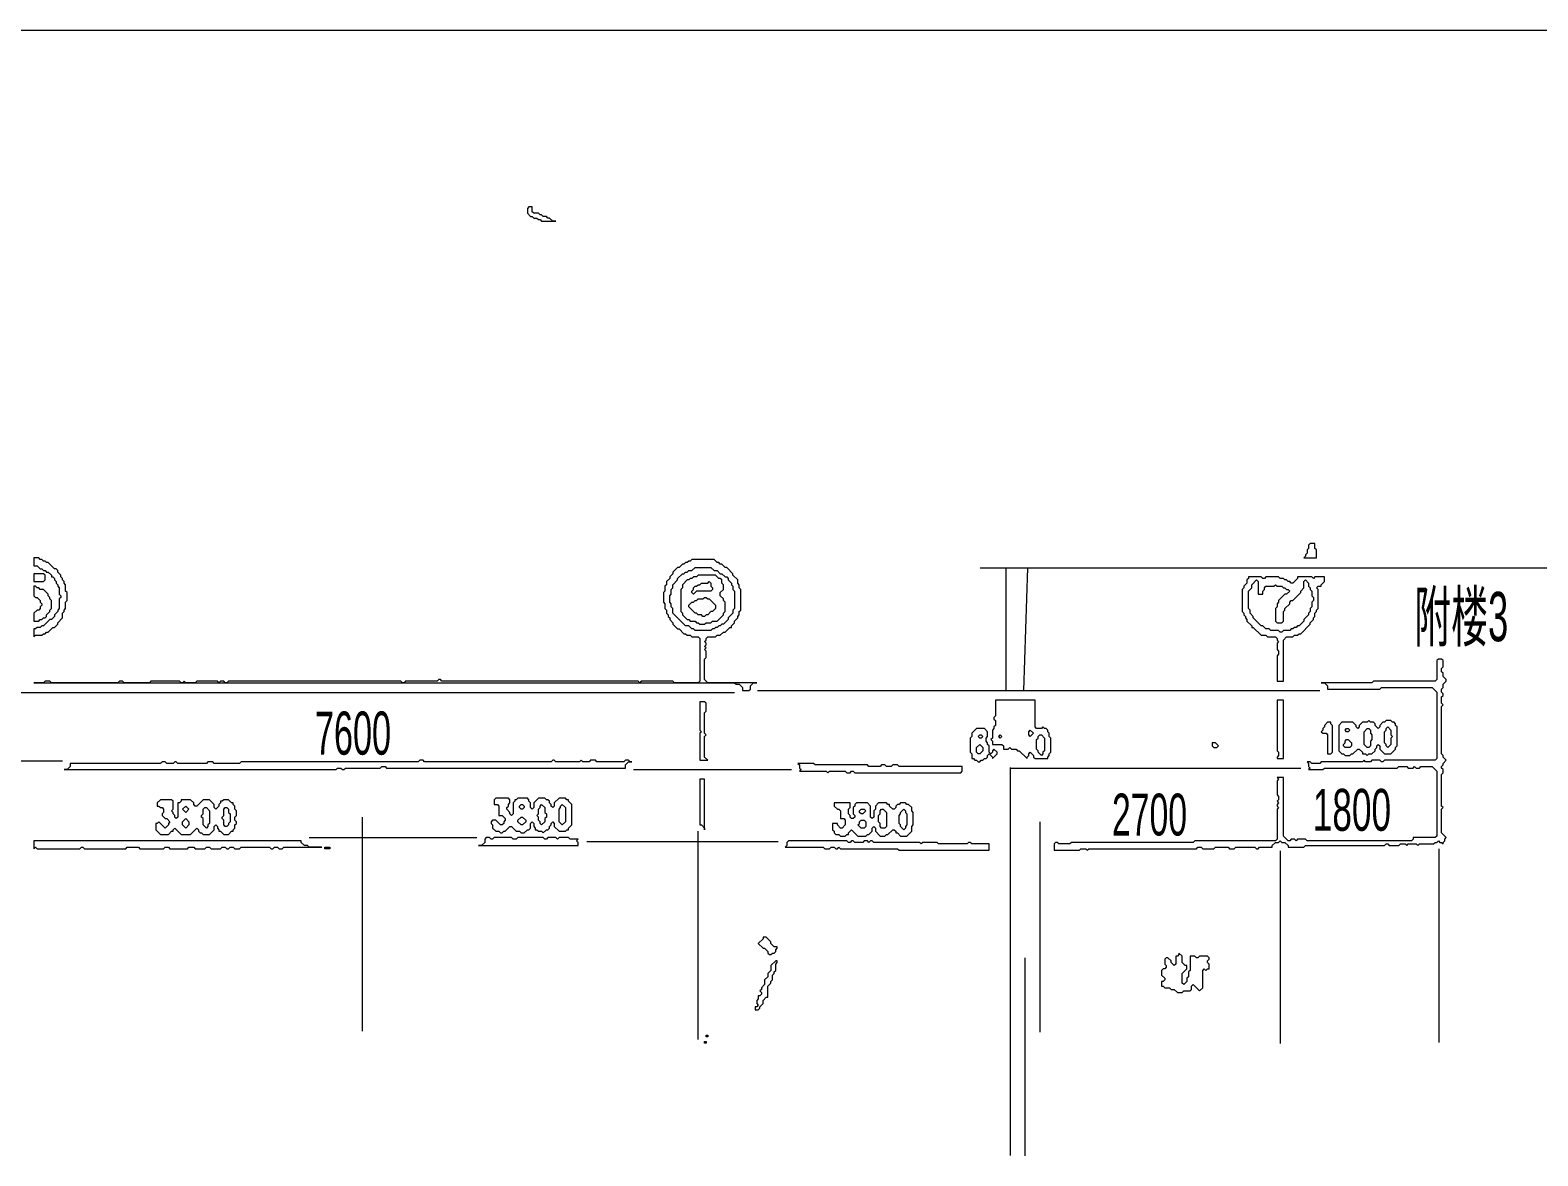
# Model space of a CAD drawing. Header units: millimetres. Extents: x 4 to 412, y 4 to 290.
# Drawn here: x 244.4 to 327.9, y 227.6 to 289.9 of the extents above; entities that cross this region are included whole.
import ezdxf

# ---------------------------------------------------------------- set-up
doc = ezdxf.new("R2010")
doc.units = ezdxf.units.MM
for name, color, linetype, lineweight in [('OCR_TEXT', 6, 'Continuous', 0), ('TRACE_STRAIGHT', 5, 'Continuous', 0), ('TRACE_TEXT_SYMBOL', 6, 'Continuous', 0)]:
    doc.layers.add(name, color=color, linetype=linetype, lineweight=lineweight)
doc.styles.add('wqy-unicode', font='wqy-unicode.lff')

msp = doc.modelspace()

# ---------------------------------------------------------------- linework, layer by layer
at = {"layer": 'TRACE_STRAIGHT', "color": 5}
for p, q in [((103.253, 289.95), (376.132, 289.95)), ((296.99, 260.15), (333.93, 260.15)), ((298.409, 260.15), (298.409, 253.352)), ((299.402, 253.352), (299.636, 260.15)), ((207.026, 253.25), (283.39, 253.25)), ((284.669, 253.352), (315.793, 253.352)), ((240.041, 249.455), (246.171, 249.455)), ((277.786, 248.974), (286.543, 248.974)), ((298.659, 249.097), (298.659, 227.6)), ((298.659, 249.06), (314.742, 249.06)), ((262.762, 246.348), (262.762, 234.489)), ((281.356, 245.558), (281.356, 234.015)), ((300.292, 246.084), (300.292, 234.436)), ((259.833, 245.208), (269.116, 245.208)), ((275.202, 244.989), (285.799, 244.989)), ((313.593, 244.475), (313.593, 233.801)), ((322.397, 244.584), (322.397, 233.856)), ((299.469, 238.547), (299.469, 227.575))]:
    msp.add_line(p, q, dxfattribs=at)
at = {"layer": 'TRACE_TEXT_SYMBOL', "color": 6}
for points in [[(272.006, 280.15), (271.918, 280.063), (271.918, 279.8), (272.093, 279.625), (272.181, 279.625), (272.269, 279.537), (272.444, 279.537), (272.531, 279.45), (272.619, 279.45), (272.706, 279.362), (273.495, 279.362), (273.319, 279.362), (273.144, 279.537), (273.057, 279.537), (272.969, 279.625), (272.794, 279.625), (272.706, 279.712), (272.619, 279.712), (272.531, 279.8), (272.269, 279.8), (272.181, 279.888), (272.181, 280.15)], [(315.268, 261.497), (315.18, 261.409), (315.18, 261.234), (315.092, 261.147), (315.092, 260.971), (315.005, 260.884), (315.005, 260.796), (314.917, 260.709), (315.618, 260.709), (315.618, 261.147), (315.53, 261.234), (315.53, 261.497)], [(244.595, 259.833), (244.595, 259.395), (245.121, 259.395), (245.208, 259.483), (245.208, 259.745), (245.121, 259.833)], [(281.201, 260.183), (282.077, 260.183), (282.252, 260.008), (282.427, 260.008), (282.602, 259.833), (282.69, 259.833), (282.865, 259.658), (282.953, 259.658), (283.04, 259.57), (283.04, 259.483), (283.215, 259.308), (283.215, 259.22), (283.303, 259.132), (283.303, 258.957), (283.39, 258.87), (283.39, 257.906), (283.303, 257.819), (283.303, 257.644), (283.04, 257.381), (283.04, 257.293), (282.777, 257.031), (282.69, 257.031), (282.602, 256.943), (282.515, 256.943), (282.427, 256.855), (282.34, 256.855), (282.252, 256.768), (282.164, 256.768), (282.077, 256.68), (281.201, 256.68), (281.114, 256.768), (281.026, 256.768), (280.851, 256.943), (280.676, 256.943), (279.975, 257.644), (279.975, 257.906), (279.888, 257.994), (279.888, 258.169), (279.8, 258.257), (279.8, 258.607), (279.888, 258.695), (279.888, 258.957), (279.975, 259.045), (279.975, 259.22), (280.238, 259.483), (280.238, 259.57), (280.501, 259.833), (280.588, 259.833), (280.676, 259.921), (280.763, 259.921), (280.851, 260.008), (281.026, 260.008)], [(281.376, 259.745), (281.289, 259.658), (281.114, 259.658), (281.026, 259.57), (280.938, 259.57), (280.851, 259.483), (280.763, 259.483), (280.501, 259.22), (280.501, 259.045), (280.413, 258.957), (280.413, 257.731), (280.501, 257.644), (280.501, 257.556), (280.763, 257.293), (280.851, 257.293), (280.938, 257.206), (281.201, 257.206), (281.289, 257.118), (281.376, 257.118), (281.464, 257.031), (281.727, 257.031), (281.814, 257.118), (282.077, 257.118), (282.164, 257.206), (282.427, 257.206), (282.777, 257.556), (282.777, 257.644), (282.865, 257.731), (282.865, 258.257), (282.777, 258.344), (282.777, 258.432), (282.602, 258.607), (282.602, 258.782), (282.777, 258.957), (282.777, 259.22), (282.69, 259.308), (282.69, 259.483), (282.602, 259.57), (282.515, 259.57), (282.34, 259.745)], [(244.595, 259.132), (244.595, 258.607), (244.683, 258.519), (244.77, 258.519), (244.945, 258.344), (244.945, 258.257), (245.033, 258.169), (245.033, 258.082), (244.945, 257.994), (244.945, 257.906), (244.858, 257.819), (244.77, 257.819), (244.595, 257.644), (244.595, 257.206), (244.858, 257.206), (244.945, 257.293), (245.033, 257.293), (245.121, 257.381), (245.208, 257.381), (245.296, 257.468), (245.296, 257.556), (245.471, 257.731), (245.471, 257.819), (245.558, 257.906), (245.558, 258.344), (245.471, 258.432), (245.471, 258.519), (245.383, 258.607), (245.383, 258.695), (245.121, 258.957), (244.945, 258.957), (244.858, 259.045), (244.77, 259.045), (244.683, 259.132)], [(281.902, 259.308), (281.989, 259.395), (282.077, 259.308), (282.077, 259.132), (282.164, 259.045), (282.164, 258.957), (282.077, 258.87), (281.289, 258.87), (281.114, 258.695), (281.026, 258.782), (281.026, 258.87), (281.114, 258.957), (281.114, 259.045), (281.201, 259.132), (281.289, 259.132), (281.376, 259.22), (281.464, 259.22), (281.551, 259.308)], [(281.639, 258.432), (281.727, 258.519), (281.814, 258.519), (281.902, 258.432), (281.989, 258.432), (282.34, 258.082), (282.34, 257.906), (282.164, 257.731), (282.077, 257.731), (281.902, 257.556), (281.814, 257.556), (281.727, 257.468), (281.639, 257.468), (281.551, 257.556), (281.376, 257.556), (281.289, 257.644), (281.201, 257.644), (280.851, 257.994), (280.851, 258.082), (281.026, 258.257), (281.114, 258.257), (281.201, 258.344), (281.289, 258.344), (281.376, 258.432)], [(281.464, 252.739), (281.464, 251.163), (281.551, 251.076), (281.464, 250.988), (281.464, 249.499), (281.902, 249.499), (281.727, 249.674), (281.727, 250.813), (281.814, 250.9), (281.727, 250.988), (281.727, 252.126), (281.814, 252.214), (281.814, 252.652), (281.727, 252.739)], [(297.84, 252.827), (297.84, 251.951), (297.753, 251.864), (297.753, 251.776), (297.84, 251.689), (297.84, 251.426), (297.753, 251.338), (297.753, 251.251), (297.665, 251.163), (297.665, 250.725), (297.578, 250.638), (297.665, 250.55), (297.665, 250.375), (298.191, 250.375), (298.278, 250.287), (298.278, 250.112), (298.541, 250.112), (298.628, 250.2), (298.716, 250.112), (298.979, 250.112), (299.066, 250.025), (299.154, 250.025), (299.592, 249.587), (299.592, 249.674), (299.679, 249.762), (299.679, 249.85), (299.767, 249.937), (299.942, 249.762), (299.942, 249.674), (300.03, 249.587), (300.73, 249.587), (300.73, 249.674), (300.818, 249.762), (300.818, 249.85), (300.905, 249.937), (300.905, 250.725), (300.818, 250.813), (300.818, 250.988), (300.73, 251.076), (300.73, 251.163), (300.643, 251.251), (300.555, 251.251), (300.467, 251.338), (300.38, 251.251), (300.117, 251.251), (300.03, 251.338), (300.03, 252.827)], [(313.428, 252.827), (313.428, 250.025), (313.516, 249.937), (313.516, 249.762), (313.428, 249.674), (313.428, 249.587), (313.779, 249.587), (313.779, 252.827)], [(316.231, 251.601), (316.056, 251.426), (316.056, 251.338), (315.968, 251.251), (315.968, 251.163), (315.881, 251.076), (315.968, 250.988), (316.143, 250.988), (316.231, 250.9), (316.231, 249.85), (316.406, 249.85), (316.494, 249.937), (316.494, 251.426), (316.406, 251.513), (316.406, 251.601)], [(318.508, 251.689), (318.42, 251.601), (318.157, 251.601), (317.982, 251.426), (317.982, 251.338), (317.895, 251.251), (317.807, 251.338), (317.807, 251.426), (317.632, 251.601), (317.019, 251.601), (316.844, 251.426), (316.844, 250.025), (317.019, 249.85), (317.107, 249.85), (317.194, 249.762), (317.457, 249.762), (317.544, 249.85), (317.632, 249.85), (317.895, 250.112), (317.982, 250.112), (318.157, 249.937), (318.157, 249.85), (318.333, 249.85), (318.42, 249.762), (318.508, 249.85), (318.683, 249.85), (318.858, 250.025), (318.858, 250.112), (318.946, 250.2), (318.946, 250.287), (319.033, 250.375), (319.121, 250.287), (319.121, 250.112), (319.384, 249.85), (319.734, 249.85), (319.997, 250.112), (319.997, 250.2), (320.084, 250.287), (320.084, 251.338), (319.997, 251.426), (319.997, 251.513), (319.909, 251.601), (319.821, 251.601), (319.734, 251.689), (319.471, 251.689), (319.384, 251.601), (319.296, 251.601), (319.121, 251.426), (319.121, 251.338), (319.033, 251.251), (318.858, 251.426), (318.858, 251.513), (318.771, 251.601), (318.595, 251.601)], [(319.471, 251.251), (319.559, 251.338), (319.734, 251.163), (319.734, 250.9), (319.821, 250.813), (319.734, 250.725), (319.734, 250.375), (319.559, 250.2), (319.471, 250.287), (319.471, 250.375), (319.384, 250.463), (319.384, 251.076), (319.471, 251.163)], [(296.789, 251.251), (296.527, 250.988), (296.527, 250.813), (296.439, 250.725), (296.439, 249.937), (296.527, 249.85), (296.527, 249.587), (296.614, 249.587), (296.702, 249.499), (296.789, 249.499), (296.877, 249.412), (296.965, 249.412), (297.052, 249.499), (297.14, 249.499), (297.227, 249.587), (297.315, 249.587), (297.402, 249.674), (297.402, 249.762), (297.49, 249.85), (297.665, 249.674), (297.665, 249.587), (297.928, 249.85), (297.928, 249.937), (297.753, 250.112), (297.665, 250.025), (297.665, 249.937), (297.578, 249.85), (297.49, 249.937), (297.49, 250.287), (297.402, 250.375), (297.402, 250.463), (297.315, 250.55), (297.315, 250.725), (297.402, 250.813), (297.402, 251.076), (297.227, 251.251)], [(296.877, 250.813), (296.965, 250.9), (297.052, 250.9), (297.14, 250.813), (297.052, 250.725), (296.965, 250.725)], [(298.015, 250.813), (298.103, 250.9), (298.191, 250.813), (298.103, 250.725)], [(299.679, 251.076), (299.767, 251.163), (299.942, 250.988), (299.767, 250.813), (299.679, 250.9)], [(300.205, 250.813), (300.292, 250.9), (300.38, 250.9), (300.555, 250.725), (300.555, 250.025), (300.467, 249.937), (300.467, 249.85), (300.38, 249.762), (300.205, 249.937), (300.205, 250.025), (300.117, 250.112), (300.117, 250.638), (300.205, 250.725)], [(309.838, 250.463), (309.838, 250.287), (309.926, 250.2), (310.101, 250.2), (310.188, 250.287), (310.013, 250.463)], [(317.194, 250.55), (317.282, 250.638), (317.369, 250.638), (317.544, 250.463), (317.544, 250.287), (317.457, 250.2), (317.194, 250.2), (317.107, 250.287), (317.107, 250.375), (317.194, 250.463)], [(317.194, 251.163), (317.282, 251.251), (317.369, 251.251), (317.457, 251.163), (317.369, 251.076), (317.282, 251.076)], [(318.42, 251.251), (318.508, 251.251), (318.595, 251.163), (318.595, 250.988), (318.683, 250.9), (318.683, 250.638), (318.595, 250.55), (318.595, 250.287), (318.508, 250.2), (318.42, 250.2), (318.245, 250.375), (318.245, 251.076)], [(296.965, 250.375), (297.14, 250.2), (297.14, 250.025), (296.965, 249.85), (296.877, 249.85), (296.789, 249.937), (296.789, 250.2)], [(265.963, 249.499), (265.876, 249.412), (256.067, 249.412), (255.98, 249.324), (254.579, 249.324), (254.491, 249.412), (254.228, 249.412), (254.141, 249.324), (252.564, 249.324), (252.477, 249.412), (252.389, 249.412), (252.302, 249.324), (251.951, 249.324), (251.864, 249.412), (251.689, 249.412), (251.601, 249.324), (246.609, 249.324), (246.609, 249.149), (246.434, 248.974), (246.259, 248.974), (261.322, 248.974), (261.409, 249.061), (261.584, 249.061), (261.672, 248.974), (261.76, 248.974), (261.847, 249.061), (263.774, 249.061), (263.861, 249.149), (264.037, 249.149), (264.124, 249.061), (277.348, 249.061), (277.348, 249.237), (277.523, 249.412), (277.698, 249.412), (277.611, 249.412), (277.523, 249.499), (277.348, 249.499), (277.26, 249.412), (275.772, 249.412), (275.684, 249.499), (275.421, 249.499), (275.334, 249.412), (274.983, 249.412), (274.896, 249.499), (274.808, 249.412), (273.495, 249.412), (273.407, 249.499), (273.319, 249.499), (273.232, 249.412), (266.226, 249.412), (266.138, 249.499)], [(286.893, 249.324), (286.981, 249.237), (286.981, 249.061), (287.069, 248.974), (286.981, 248.886), (288.47, 248.886), (288.557, 248.799), (288.645, 248.886), (289.521, 248.886), (289.608, 248.799), (289.783, 248.799), (289.871, 248.886), (289.959, 248.886), (290.046, 248.799), (295.914, 248.799), (296.001, 248.886), (296.001, 249.149), (292.498, 249.149), (292.411, 249.237), (292.148, 249.237), (292.06, 249.149), (291.798, 249.149), (291.71, 249.237), (291.535, 249.237), (291.447, 249.149), (290.834, 249.149), (290.747, 249.237), (287.857, 249.237), (287.769, 249.324)], [(281.464, 248.448), (281.464, 245.909), (281.551, 245.909), (281.727, 245.734), (281.727, 245.646), (281.727, 248.448)], [(253.002, 246.96), (253.177, 246.784), (253.002, 246.609), (252.827, 246.784)], [(253.966, 246.784), (254.053, 246.872), (254.141, 246.872), (254.316, 246.697), (254.316, 245.996), (254.228, 245.909), (254.228, 245.821), (254.141, 245.734), (253.966, 245.909), (253.966, 246.259), (253.878, 246.347), (253.878, 246.434), (253.966, 246.522)], [(255.104, 246.784), (255.192, 246.872), (255.279, 246.872), (255.367, 246.784), (255.367, 246.609), (255.454, 246.522), (255.454, 246.084), (255.367, 245.996), (255.367, 245.909), (255.279, 245.821), (255.192, 245.821), (255.104, 245.909), (255.104, 246.171), (255.016, 246.259), (255.016, 246.347), (255.104, 246.434)], [(271.568, 246.347), (271.656, 246.347), (271.831, 246.171), (271.831, 246.084), (271.656, 245.909), (271.568, 245.909), (271.393, 246.084), (271.393, 246.171)], [(271.48, 246.96), (271.568, 247.047), (271.656, 247.047), (271.743, 246.96), (271.743, 246.872), (271.656, 246.784), (271.568, 246.784), (271.48, 246.872)], [(272.619, 246.96), (272.706, 247.047), (272.882, 246.872), (272.882, 246.609), (272.969, 246.522), (272.969, 246.347), (272.882, 246.259), (272.882, 246.084), (272.706, 245.909), (272.619, 245.996), (272.619, 246.084), (272.531, 246.171), (272.531, 246.347), (272.444, 246.434), (272.531, 246.522), (272.531, 246.784), (272.619, 246.872)], [(273.757, 246.96), (273.845, 247.047), (274.02, 246.872), (274.02, 246.084), (273.845, 245.909), (273.67, 246.084), (273.67, 246.784), (273.757, 246.872)], [(290.309, 246.697), (290.396, 246.784), (290.572, 246.784), (290.659, 246.697), (290.484, 246.522), (290.396, 246.522), (290.309, 246.609)], [(291.447, 246.697), (291.535, 246.784), (291.622, 246.784), (291.798, 246.609), (291.798, 245.821), (291.71, 245.734), (291.535, 245.734), (291.447, 245.821), (291.447, 245.996), (291.36, 246.084), (291.36, 246.434), (291.447, 246.522)], [(292.761, 246.784), (292.849, 246.697), (292.849, 246.609), (292.936, 246.522), (292.936, 245.909), (292.849, 245.821), (292.849, 245.734), (292.761, 245.646), (292.586, 245.821), (292.586, 245.909), (292.498, 245.996), (292.498, 246.434), (292.586, 246.522), (292.586, 246.609)], [(253.002, 246.259), (253.177, 246.084), (253.177, 245.909), (253.002, 245.734), (252.827, 245.909), (252.827, 246.084)], [(290.309, 246.084), (290.396, 246.171), (290.572, 246.171), (290.659, 246.084), (290.659, 245.821), (290.572, 245.734), (290.396, 245.734), (290.221, 245.909), (290.309, 245.996)], [(244.595, 245.033), (244.595, 244.595), (244.683, 244.683), (244.77, 244.595), (247.135, 244.595), (247.222, 244.683), (247.31, 244.683), (247.397, 244.595), (249.674, 244.595), (249.762, 244.683), (250.375, 244.683), (250.463, 244.595), (251.776, 244.595), (251.864, 244.683), (252.039, 244.683), (252.126, 244.595), (253.09, 244.595), (253.177, 244.683), (253.44, 244.683), (253.528, 244.595), (254.053, 244.595), (254.141, 244.683), (254.316, 244.683), (254.403, 244.595), (254.929, 244.595), (255.016, 244.683), (255.192, 244.683), (255.279, 244.595), (255.367, 244.595), (255.454, 244.683), (255.629, 244.683), (255.717, 244.595), (255.98, 244.595), (256.067, 244.683), (257.644, 244.683), (257.731, 244.595), (257.819, 244.595), (257.906, 244.683), (258.082, 244.683), (258.169, 244.595), (258.344, 244.595), (258.432, 244.683), (260.534, 244.683), (259.833, 244.683), (259.745, 244.77), (259.57, 244.77), (259.395, 244.945), (259.395, 245.033)], [(260.709, 244.683), (260.971, 244.683), (260.971, 244.595), (260.709, 244.595)], [(269.641, 245.208), (269.554, 245.121), (269.554, 244.945), (269.379, 244.77), (269.203, 244.77), (274.721, 244.77), (274.721, 244.945), (274.633, 245.033), (274.721, 245.121), (274.283, 245.121), (274.195, 245.208), (273.67, 245.208), (273.582, 245.121), (273.495, 245.208), (273.057, 245.208), (272.969, 245.121), (272.882, 245.121), (272.794, 245.208), (271.393, 245.208), (271.305, 245.121), (271.13, 245.121), (271.043, 245.208), (270.079, 245.208), (269.992, 245.121), (269.904, 245.121), (269.816, 245.208)], [(286.368, 245.033), (286.28, 244.945), (286.28, 244.77), (286.193, 244.683), (288.295, 244.683), (288.382, 244.595), (288.645, 244.595), (288.733, 244.683), (288.908, 244.683), (288.995, 244.595), (289.083, 244.595), (289.17, 244.683), (289.258, 244.595), (292.411, 244.595), (292.498, 244.507), (297.49, 244.507), (297.49, 244.858), (296.527, 244.858), (296.439, 244.945), (296.351, 244.945), (296.264, 244.858), (294.688, 244.858), (294.6, 244.945), (293.812, 244.945), (293.724, 244.858), (293.637, 244.945), (291.097, 244.945), (291.009, 245.033), (290.922, 245.033), (290.834, 244.945), (290.747, 245.033), (290.572, 245.033), (290.484, 244.945), (290.046, 244.945), (289.959, 245.033), (289.871, 245.033), (289.783, 244.945), (289.696, 244.945), (289.608, 245.033)], [(284.967, 239.691), (284.967, 239.603), (284.704, 239.341), (284.967, 239.078), (285.054, 239.078), (285.23, 238.903), (285.23, 238.815), (285.317, 238.728), (285.405, 238.728), (285.492, 238.815), (285.58, 238.815), (285.667, 238.903), (285.667, 238.99), (285.755, 239.078), (285.755, 239.165), (285.58, 239.165), (285.405, 239.341), (285.405, 239.428), (285.142, 239.691)], [(285.667, 238.377), (285.405, 238.115), (285.405, 237.852), (285.23, 237.677), (285.23, 237.502), (285.054, 237.326), (285.054, 237.064), (284.879, 236.889), (284.879, 236.801), (284.792, 236.713), (284.879, 236.626), (284.879, 236.538), (284.792, 236.451), (284.704, 236.451), (284.704, 236.276), (284.617, 236.188), (284.617, 236.013), (284.704, 235.925), (284.617, 235.838), (284.529, 235.838), (284.529, 235.662), (284.704, 235.662), (284.792, 235.75), (284.792, 235.838), (284.967, 236.013), (284.967, 236.188), (285.142, 236.363), (285.23, 236.363), (285.23, 236.976), (285.405, 237.151), (285.405, 237.239), (285.492, 237.326), (285.492, 237.589), (285.58, 237.677), (285.58, 237.764), (285.667, 237.852), (285.667, 238.202), (285.755, 238.29), (285.755, 238.377)], [(281.727, 233.911), (281.814, 233.911), (281.814, 233.823), (281.727, 233.823)], [(281.814, 234.261), (281.902, 234.261), (281.902, 234.174), (281.814, 234.174)]]:
    msp.add_lwpolyline(points, close=True, dxfattribs=at)
for points in [[(244.595, 260.709), (244.595, 260.271), (244.77, 260.271), (244.945, 260.096), (245.033, 260.096), (245.121, 260.008), (245.208, 260.008), (245.296, 259.921), (245.383, 259.921), (245.558, 259.745), (245.558, 259.658), (245.646, 259.658), (245.734, 259.57), (245.734, 259.483), (245.821, 259.395), (245.821, 259.308), (245.909, 259.22), (245.909, 259.132), (245.996, 259.045), (245.996, 258.695), (246.084, 258.607), (246.084, 258.519), (245.996, 258.432), (245.996, 257.906), (245.909, 257.819), (245.909, 257.731), (245.734, 257.556), (245.734, 257.468), (245.558, 257.293), (245.471, 257.293), (245.121, 256.943), (245.033, 256.943), (244.945, 256.855), (244.77, 256.855), (244.683, 256.768), (244.595, 256.768), (244.595, 256.33), (244.683, 256.418), (245.033, 256.418), (245.121, 256.505), (245.208, 256.505), (245.296, 256.593), (245.383, 256.593), (245.646, 256.855), (245.734, 256.855), (245.909, 257.031), (245.909, 257.118), (246.171, 257.381), (246.171, 257.644), (246.259, 257.731), (246.259, 257.819), (246.347, 257.906), (246.347, 258.257), (246.434, 258.344), (246.434, 258.782), (246.347, 258.87), (246.347, 259.22), (246.259, 259.308), (246.259, 259.395), (246.171, 259.483), (246.171, 259.57), (246.084, 259.658), (246.084, 259.745), (245.909, 259.921)], [(245.909, 259.921), (245.909, 260.008), (245.821, 260.096), (245.734, 260.096), (245.383, 260.446), (245.296, 260.446), (245.208, 260.534), (245.121, 260.534), (245.033, 260.621), (244.945, 260.621), (244.858, 260.709), (244.595, 260.709)], [(281.026, 260.621), (280.938, 260.534), (280.851, 260.534), (280.763, 260.446), (280.676, 260.446), (280.588, 260.358), (280.501, 260.358), (280.325, 260.183), (280.238, 260.183), (279.975, 259.921), (279.975, 259.833), (279.8, 259.658), (279.8, 259.57), (279.625, 259.395), (279.625, 259.22), (279.537, 259.132), (279.537, 258.87), (279.45, 258.782), (279.45, 258.257), (279.537, 258.169), (279.537, 257.906), (279.625, 257.819), (279.625, 257.644), (279.712, 257.556), (279.712, 257.468), (279.8, 257.381), (279.8, 257.293), (279.975, 257.118), (279.975, 257.031), (280.238, 256.768), (280.325, 256.768), (280.588, 256.505), (280.676, 256.505), (280.763, 256.418), (280.938, 256.418), (281.026, 256.33), (281.376, 256.33), (281.464, 256.242), (281.464, 253.878), (281.376, 253.79), (280.063, 253.79), (279.975, 253.878), (278.224, 253.878), (278.136, 253.79), (278.048, 253.878), (267.189, 253.878), (267.102, 253.966), (267.014, 253.966), (266.927, 253.878), (265.175, 253.878), (265.087, 253.79), (265, 253.79), (264.912, 253.878), (255.367, 253.878), (255.279, 253.79), (255.192, 253.79), (255.104, 253.878), (254.929, 253.878), (254.841, 253.79), (254.754, 253.878), (253.615, 253.878), (253.528, 253.79), (253.002, 253.79), (252.915, 253.878)], [(282.69, 260.358), (282.602, 260.358), (282.515, 260.446), (282.427, 260.446), (282.252, 260.621), (281.026, 260.621)], [(252.915, 253.878), (252.827, 253.79), (252.739, 253.79), (252.652, 253.878), (251.076, 253.878), (250.988, 253.79), (249.587, 253.79), (249.499, 253.878), (249.324, 253.878), (249.237, 253.79), (245.558, 253.79), (245.471, 253.878), (245.208, 253.878), (245.121, 253.79), (244.595, 253.79), (283.39, 253.79), (283.478, 253.703), (283.653, 253.703), (283.828, 253.528), (283.828, 253.353), (284.179, 253.353), (284.266, 253.44), (284.266, 253.615), (284.441, 253.79), (284.617, 253.79), (281.902, 253.79), (281.727, 253.966), (281.727, 255.104), (281.814, 255.192), (281.814, 255.542), (281.727, 255.629), (281.814, 255.717), (281.727, 255.805), (281.814, 255.892), (281.814, 255.98), (281.727, 256.067), (281.814, 256.155), (281.814, 256.242), (281.902, 256.33), (282.34, 256.33), (282.427, 256.418), (282.602, 256.418), (282.777, 256.593), (282.865, 256.593), (283.128, 256.855), (283.215, 256.855), (283.215, 256.943), (283.39, 257.118), (283.39, 257.206), (283.566, 257.381), (283.566, 257.468), (283.653, 257.556), (283.653, 257.731), (283.741, 257.819), (283.741, 258.957), (283.653, 259.045), (283.653, 259.22), (283.566, 259.308), (283.566, 259.483), (283.303, 259.745), (283.303, 259.833), (282.953, 260.183), (282.865, 260.183), (282.69, 260.358)], [(311.852, 259.658), (311.852, 259.57), (311.765, 259.483), (311.765, 259.308), (311.589, 259.132), (311.589, 259.045), (311.502, 258.957), (311.502, 257.731), (311.589, 257.644), (311.589, 257.556), (311.677, 257.468), (311.677, 257.381), (311.765, 257.293), (311.765, 257.206), (312.027, 256.943), (312.027, 256.855), (312.115, 256.855), (312.553, 256.418), (312.815, 256.418), (312.903, 256.33), (313.341, 256.33), (313.428, 256.242), (313.428, 256.155), (313.516, 256.067), (313.428, 255.98), (313.428, 255.629), (313.516, 255.542), (313.516, 255.367), (313.428, 255.279), (313.428, 253.878), (313.779, 253.878), (313.779, 256.155), (313.954, 256.33), (314.304, 256.33), (314.392, 256.418), (314.567, 256.418), (314.655, 256.505), (314.742, 256.505), (315.268, 257.031), (315.268, 257.118), (315.443, 257.293), (315.443, 257.381), (315.53, 257.468), (315.53, 257.644), (315.618, 257.731), (315.618, 257.819), (315.705, 257.906), (315.705, 258.957), (315.618, 259.045), (315.705, 259.132), (315.881, 259.132), (315.881, 259.22), (316.056, 259.395), (316.056, 259.658), (315.53, 259.658), (315.443, 259.57), (315.355, 259.658), (314.567, 259.658), (314.567, 259.57), (314.304, 259.308), (314.217, 259.308), (314.129, 259.395), (314.042, 259.395), (313.954, 259.483)], [(313.954, 259.483), (313.866, 259.483), (313.779, 259.57), (313.604, 259.57), (313.516, 259.658), (312.815, 259.658), (312.728, 259.57), (312.64, 259.57), (312.553, 259.658), (311.852, 259.658)], [(313.779, 256.68), (313.691, 256.593), (313.604, 256.593), (313.516, 256.68), (313.078, 256.68), (312.991, 256.768), (312.815, 256.768), (312.64, 256.943), (312.553, 256.943), (312.115, 257.381), (312.115, 257.468), (311.94, 257.644), (311.94, 257.819), (311.852, 257.906), (311.852, 258.87), (312.027, 259.045), (312.027, 259.22), (312.29, 259.483)], [(312.29, 259.483), (312.378, 259.395), (312.378, 258.695), (312.64, 258.695), (312.64, 258.87), (312.728, 258.957), (312.728, 259.045), (312.815, 259.132), (313.253, 259.132), (313.341, 259.22), (313.428, 259.132), (313.691, 259.132), (313.779, 259.045), (313.866, 259.045), (313.954, 258.957), (314.042, 258.957), (314.129, 258.87), (313.954, 258.695), (313.866, 258.695), (313.516, 258.344), (313.516, 258.257), (313.428, 258.169), (313.428, 257.994), (313.341, 257.906), (313.341, 257.206), (313.428, 257.118), (313.691, 257.118), (313.779, 257.206), (313.779, 257.731), (313.866, 257.819), (313.866, 257.906), (314.129, 258.169), (314.129, 258.257), (314.217, 258.344), (314.304, 258.344), (314.742, 258.782), (314.742, 258.87), (314.917, 259.045), (314.917, 259.395), (315.005, 259.483), (315.18, 259.308), (315.18, 259.132), (315.268, 259.045), (315.268, 258.957), (315.355, 258.87), (315.355, 258.607), (315.443, 258.519), (315.443, 258.344), (315.355, 258.257), (315.355, 257.994), (315.268, 257.906), (315.268, 257.731), (315.18, 257.644), (315.18, 257.556), (314.917, 257.293), (314.917, 257.206), (314.655, 256.943), (314.567, 256.943), (314.479, 256.855), (314.392, 256.855), (314.304, 256.768), (314.217, 256.768), (314.129, 256.68), (313.779, 256.68)], [(322.361, 255.104), (322.273, 255.016), (322.273, 253.966), (322.186, 253.878), (318.771, 253.878), (318.683, 253.79), (315.881, 253.79), (316.056, 253.79), (316.231, 253.615), (316.231, 253.44), (319.121, 253.44), (319.208, 253.528), (322.011, 253.528), (322.273, 253.265), (322.273, 249.587), (322.186, 249.499), (319.384, 249.499), (319.296, 249.412), (319.208, 249.412), (319.121, 249.499), (318.683, 249.499), (318.595, 249.412), (318.333, 249.412), (318.245, 249.499), (318.157, 249.412), (315.881, 249.412), (315.793, 249.324), (315.355, 249.324), (315.268, 249.412), (315.092, 249.412), (315.18, 249.324), (315.18, 249.149), (315.268, 249.061), (315.18, 248.974), (315.968, 248.974), (316.056, 249.061), (320.084, 249.061), (320.172, 249.149), (320.61, 249.149), (320.697, 249.061), (320.96, 249.061), (321.047, 249.149), (321.135, 249.061), (321.31, 249.061), (321.398, 249.149), (322.011, 249.149), (322.273, 248.886), (322.273, 245.296), (322.186, 245.208), (320.96, 245.208), (320.96, 245.121), (320.872, 245.033), (315.092, 245.033), (315.005, 245.121), (314.567, 245.121), (314.479, 245.033), (314.392, 245.121), (314.217, 245.121), (314.129, 245.033), (314.042, 245.033), (313.779, 245.296), (313.779, 248.536), (313.428, 248.536), (313.516, 248.448)], [(321.31, 244.858), (322.098, 244.858), (322.186, 244.945), (322.273, 244.945), (322.361, 245.033), (322.449, 244.945), (322.536, 244.945), (322.624, 244.858), (322.624, 244.945), (322.711, 245.033), (322.711, 245.121), (322.799, 245.208), (322.536, 245.471), (322.536, 246.784), (322.624, 246.872), (322.536, 246.96), (322.536, 248.711), (322.624, 248.799), (322.624, 248.974), (322.536, 249.061), (322.536, 249.149), (322.624, 249.237), (322.624, 249.324), (322.799, 249.499), (322.624, 249.674), (322.624, 249.762), (322.536, 249.85), (322.536, 252.477), (322.624, 252.564), (322.536, 252.652), (322.536, 253.002), (322.624, 253.09), (322.624, 253.177), (322.536, 253.265), (322.536, 253.44), (322.624, 253.528), (322.624, 253.703), (322.799, 253.878), (322.799, 253.966), (322.624, 254.141), (322.624, 254.316), (322.536, 254.403), (322.536, 254.579), (322.624, 254.666), (322.624, 255.016), (322.536, 255.104), (322.361, 255.104)], [(313.516, 248.448), (313.428, 248.361), (313.428, 247.573), (313.516, 247.485), (313.516, 247.31), (313.428, 247.222), (313.516, 247.135), (313.428, 247.047), (313.428, 246.96), (313.516, 246.872), (313.428, 246.784), (313.428, 245.121), (313.341, 245.033), (308.875, 245.033), (308.787, 244.945), (302.044, 244.945), (301.956, 244.858), (301.343, 244.858), (301.256, 244.945), (301.168, 244.945), (301.081, 244.858), (301.081, 244.507), (302.482, 244.507), (302.569, 244.595), (302.832, 244.595), (302.92, 244.507), (303.007, 244.595), (308.962, 244.595), (309.05, 244.683), (309.225, 244.683), (309.312, 244.595), (309.926, 244.595), (310.013, 244.683), (310.714, 244.683), (310.801, 244.595), (311.064, 244.595), (311.152, 244.683), (312.202, 244.683), (312.29, 244.595), (312.378, 244.595), (312.465, 244.683), (313.166, 244.683), (313.166, 244.77), (313.341, 244.945), (313.516, 244.945), (313.604, 245.033), (313.691, 244.945), (313.866, 244.945), (314.042, 244.77), (314.042, 244.683), (314.917, 244.683), (315.005, 244.77), (319.384, 244.77), (319.471, 244.858), (319.559, 244.858), (319.646, 244.77), (320.172, 244.77), (320.259, 244.858), (320.522, 244.858), (320.61, 244.77), (320.697, 244.858), (321.135, 244.858), (321.223, 244.77), (321.31, 244.858)], [(251.601, 247.31), (251.426, 247.135), (251.426, 246.96), (251.513, 246.96), (251.601, 246.872), (251.689, 246.872), (251.776, 246.784), (251.776, 246.609), (251.689, 246.522), (251.689, 246.434), (251.864, 246.259), (251.951, 246.259), (252.126, 246.084), (252.039, 245.996), (252.039, 245.909), (251.864, 245.734), (251.513, 246.084), (251.426, 245.996), (251.338, 245.996), (251.338, 245.646), (251.601, 245.383), (252.039, 245.383), (252.214, 245.558), (252.302, 245.558), (252.302, 245.646), (252.389, 245.734), (252.739, 245.383), (253.265, 245.383), (253.615, 245.734), (253.703, 245.646), (253.703, 245.558), (253.79, 245.471), (253.878, 245.471), (253.966, 245.383), (254.316, 245.383), (254.579, 245.646), (254.579, 245.821), (254.666, 245.909), (254.754, 245.821), (254.754, 245.734), (254.841, 245.646), (254.841, 245.558), (254.929, 245.558), (255.104, 245.383), (255.367, 245.383), (255.542, 245.558), (255.629, 245.558), (255.629, 245.646), (255.717, 245.734), (255.717, 245.909), (255.805, 245.996), (255.805, 246.084), (255.717, 246.171), (255.717, 246.347), (255.805, 246.434), (255.805, 246.697), (255.717, 246.784), (255.717, 246.96), (255.629, 247.047), (255.629, 247.135), (255.542, 247.135), (255.367, 247.31), (255.104, 247.31), (255.016, 247.222)], [(255.016, 247.222), (254.929, 247.222), (254.929, 247.135), (254.841, 247.047), (254.841, 246.96), (254.666, 246.784), (254.579, 246.872), (254.579, 247.047), (254.316, 247.31), (253.966, 247.31), (253.615, 246.96), (253.528, 246.96), (253.44, 247.047), (253.44, 247.135), (253.265, 247.31), (252.739, 247.31), (252.739, 247.222), (252.652, 247.135), (252.564, 247.135), (252.564, 246.347), (252.477, 246.259), (252.389, 246.347), (252.389, 246.434), (252.302, 246.522), (252.302, 246.609), (252.214, 246.697), (252.302, 246.784), (252.302, 247.222), (252.214, 247.31), (251.601, 247.31)], [(270.167, 247.397), (270.079, 247.31), (270.079, 247.047), (270.254, 247.047), (270.342, 246.96), (270.342, 246.434), (270.517, 246.434), (270.692, 246.259), (270.692, 246.171), (270.605, 246.084), (270.605, 245.996), (270.517, 245.909), (270.429, 245.909), (270.167, 246.171), (269.992, 246.171), (269.904, 246.084), (269.904, 245.996), (269.992, 245.909), (269.992, 245.734), (270.167, 245.558), (270.342, 245.558), (270.429, 245.471), (270.517, 245.471), (270.605, 245.558), (270.692, 245.558), (270.955, 245.821), (271.043, 245.821), (271.305, 245.558), (271.48, 245.558), (271.568, 245.471), (271.743, 245.471), (271.918, 245.646), (272.006, 245.646), (272.093, 245.734), (272.093, 245.996), (272.181, 246.084), (272.269, 245.996), (272.269, 245.821), (272.356, 245.734), (272.356, 245.646), (272.444, 245.646), (272.531, 245.558), (272.706, 245.558), (272.794, 245.471), (272.969, 245.646), (273.057, 245.646), (273.144, 245.734), (273.144, 245.821), (273.232, 245.909), (273.232, 245.996), (273.319, 246.084), (273.407, 245.996), (273.407, 245.821), (273.67, 245.558), (274.02, 245.558), (274.108, 245.646), (274.195, 245.646), (274.195, 245.734), (274.37, 245.909), (274.37, 247.047), (274.195, 247.222), (274.195, 247.31), (274.108, 247.31), (274.02, 247.397)], [(274.02, 247.397), (273.67, 247.397), (273.407, 247.135), (273.407, 246.96), (273.319, 246.872), (273.232, 246.96), (273.232, 247.047), (273.144, 247.135), (273.144, 247.222), (273.057, 247.31), (272.969, 247.31), (272.882, 247.397), (272.531, 247.397), (272.269, 247.135), (272.269, 246.872), (272.181, 246.784), (272.093, 246.872), (272.093, 247.135), (272.006, 247.222), (272.006, 247.31), (271.918, 247.397), (271.393, 247.397), (271.305, 247.31), (271.218, 247.31), (271.218, 247.222), (271.13, 247.135), (271.13, 246.522), (271.043, 246.434), (270.955, 246.522), (270.955, 246.609), (270.78, 246.784), (270.78, 246.872), (270.867, 246.96), (270.867, 247.047), (270.955, 247.135), (270.955, 247.31), (270.867, 247.397), (270.167, 247.397)], [(288.908, 247.135), (288.908, 246.96), (289.083, 246.784), (289.17, 246.784), (289.258, 246.697), (289.258, 246.259), (289.433, 246.259), (289.521, 246.171), (289.521, 245.909), (289.346, 245.734), (289.258, 245.734), (289.083, 245.909), (289.083, 245.996), (288.82, 245.996), (288.82, 245.646), (288.908, 245.558), (288.908, 245.471), (288.995, 245.383), (289.17, 245.383), (289.258, 245.296), (289.521, 245.296), (289.608, 245.383), (289.696, 245.383), (289.696, 245.471), (289.871, 245.646), (290.221, 245.296), (290.659, 245.296), (290.747, 245.383), (290.834, 245.383), (291.009, 245.558), (291.009, 245.734), (291.097, 245.821), (291.185, 245.734), (291.185, 245.558), (291.447, 245.296), (291.71, 245.296), (291.798, 245.383), (291.885, 245.383), (292.148, 245.646), (292.236, 245.646), (292.323, 245.558), (292.323, 245.471), (292.411, 245.471), (292.586, 245.296), (292.936, 245.296), (293.199, 245.558), (293.199, 245.821), (293.286, 245.909), (293.286, 246.609), (293.199, 246.697), (293.199, 246.872), (293.024, 247.047), (292.936, 247.047), (292.849, 247.135), (292.586, 247.135), (292.498, 247.047), (292.411, 247.047), (292.323, 246.96), (292.323, 246.872), (292.236, 246.784), (292.148, 246.784), (291.973, 246.96), (291.973, 247.047), (291.885, 247.047)], [(291.885, 247.047), (291.798, 247.135), (291.36, 247.135), (291.185, 246.96), (291.185, 246.784), (291.097, 246.697), (291.097, 246.347), (291.009, 246.259), (290.922, 246.347), (290.922, 246.96), (290.747, 247.135), (290.134, 247.135), (290.046, 247.047), (290.046, 246.96), (289.959, 246.872), (289.959, 246.522), (290.046, 246.434), (290.046, 246.347), (289.959, 246.259), (289.871, 246.259), (289.783, 246.347), (289.783, 246.434), (289.696, 246.522), (289.696, 246.784), (289.783, 246.872), (289.783, 247.135), (288.908, 247.135)], [(307.999, 238.815), (307.999, 238.728), (307.911, 238.64), (307.824, 238.64), (307.824, 238.202), (307.736, 238.115), (307.561, 238.29), (307.561, 238.377), (307.386, 238.552), (307.298, 238.552), (307.211, 238.465), (307.211, 238.202), (307.298, 238.115), (307.298, 238.027), (307.211, 237.939), (307.123, 237.939), (307.036, 237.852), (307.036, 237.589), (307.211, 237.414), (307.211, 237.326), (307.123, 237.239), (307.036, 237.239), (307.036, 236.976), (307.123, 236.976), (307.211, 236.889), (307.473, 236.889), (307.561, 236.801), (307.736, 236.801), (307.911, 236.626), (308.174, 236.626), (308.262, 236.713), (308.612, 236.713), (308.699, 236.801), (308.699, 236.976), (308.787, 237.064), (309.137, 236.713), (309.312, 236.889), (309.312, 237.852), (309.4, 237.939), (309.488, 237.852), (309.575, 237.939), (309.663, 237.939), (309.663, 238.202), (309.575, 238.29), (309.575, 238.377), (309.663, 238.465), (309.663, 238.552), (309.575, 238.64), (309.137, 238.64), (309.05, 238.552), (308.962, 238.552), (308.875, 238.64), (308.612, 238.64), (308.612, 237.852), (308.524, 237.764), (308.524, 237.502), (308.437, 237.414), (308.437, 237.239), (308.262, 237.064), (308.174, 237.151), (308.174, 237.677), (308.437, 237.939), (308.437, 238.115), (308.349, 238.115)], [(308.349, 238.115), (308.174, 238.29), (308.174, 238.64), (307.999, 238.815)]]:
    msp.add_lwpolyline(points, dxfattribs=at)

# ---------------------------------------------------------------- texts
at = {"layer": 'OCR_TEXT', "color": 6, "style": 'wqy-unicode'}
for s, height, width, p in [('附楼3', 2.7323, 0.548917, (321.023, 256.091)), ('7600', 2.3908, 0.592972, (260.152, 249.805)), ('2700', 2.3225, 0.60191, (304.288, 245.325)), ('1800', 2.3225, 0.62712, (315.409, 245.587))]:
    msp.add_text(s, height=height, dxfattribs=dict(at, width=width)).set_placement(p)

doc.saveas('drawing.dxf')
